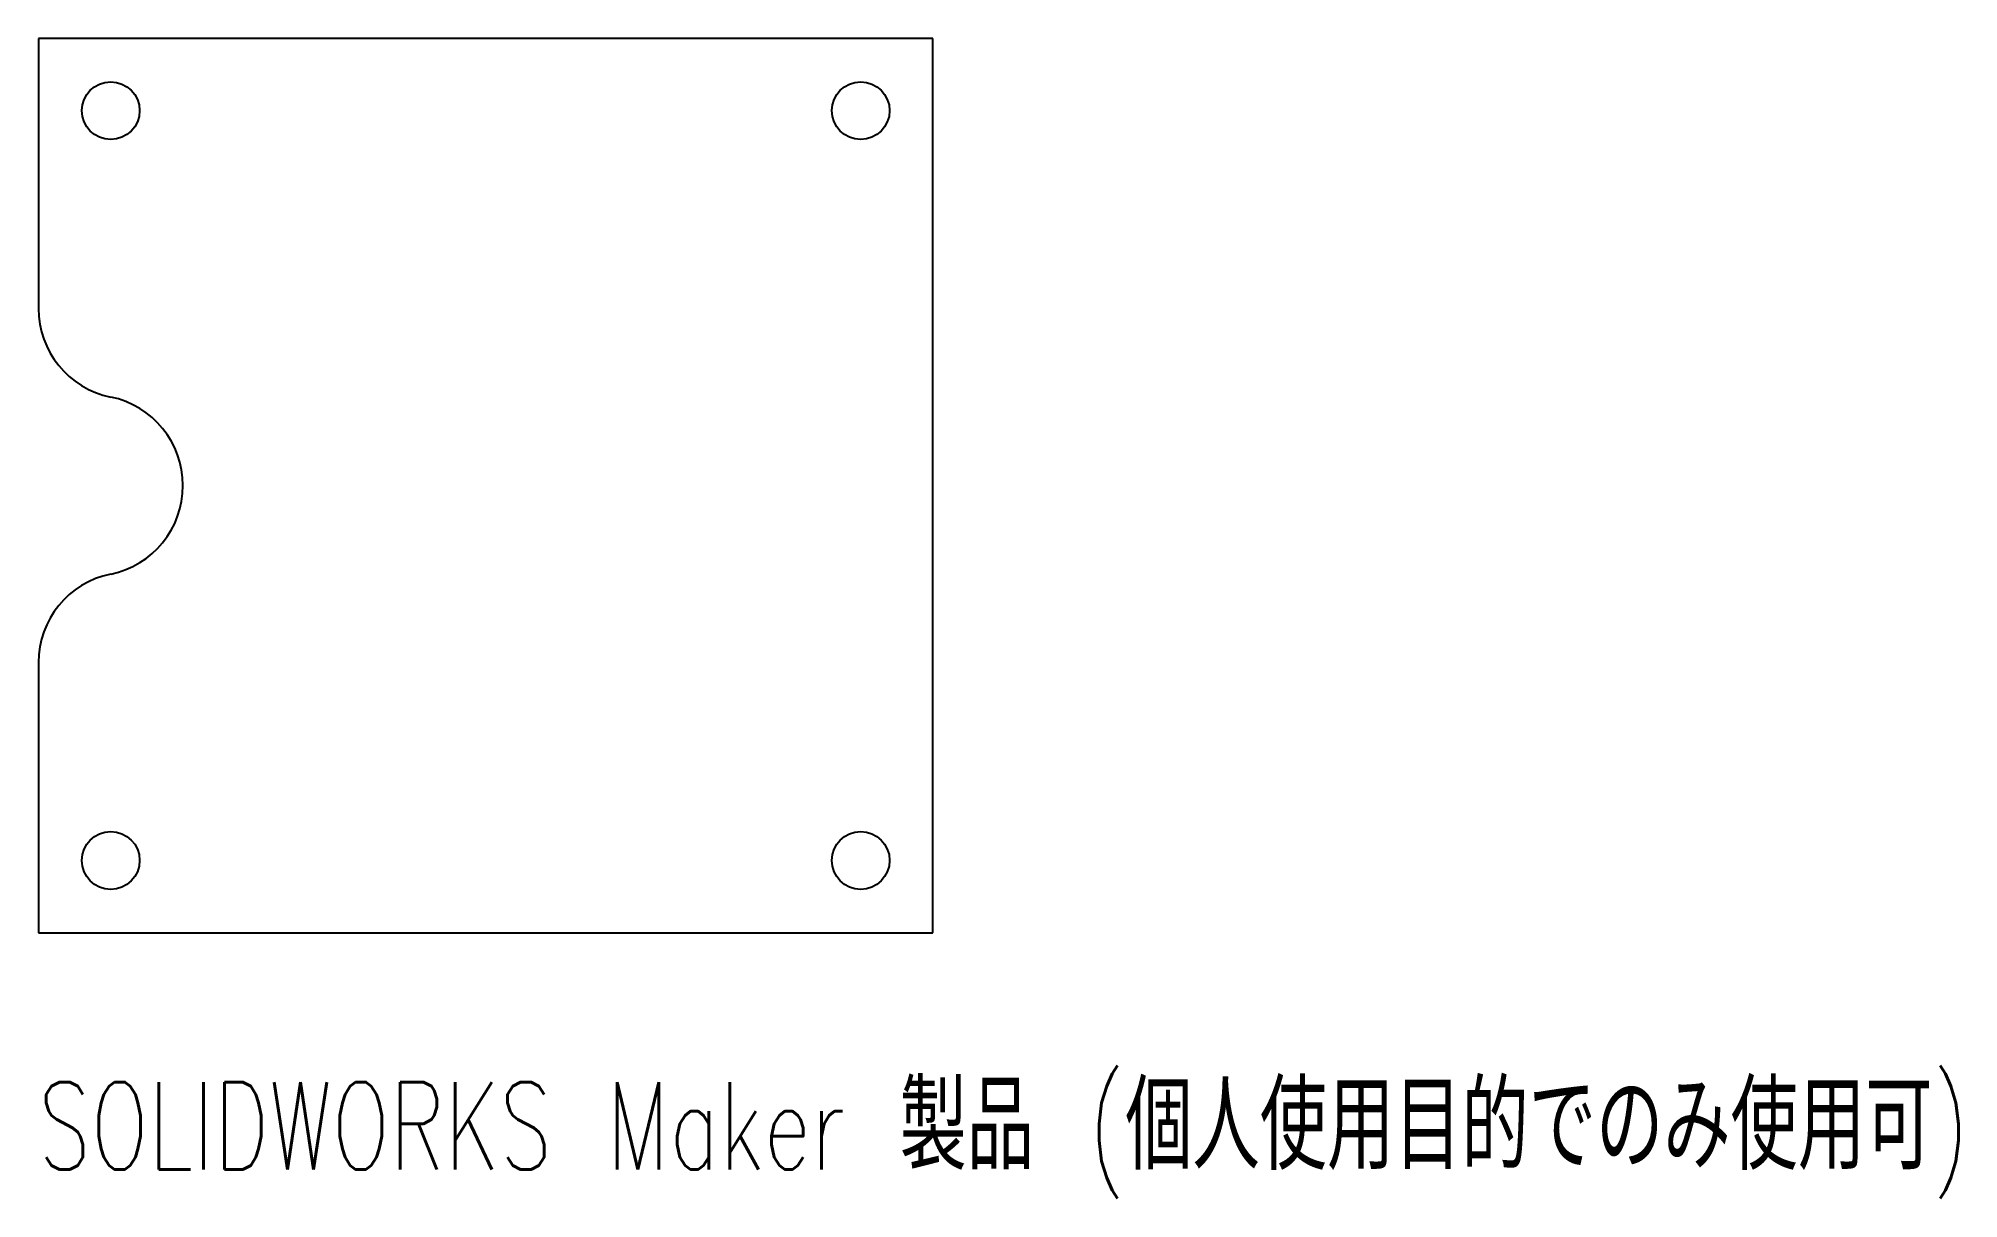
# Model space of a CAD drawing. Header units: millimetres. Extents: x -50 to 57, y -15 to 50.
import ezdxf

# ---------------------------------------------------------------- set-up
doc = ezdxf.new("R2010")
doc.units = ezdxf.units.MM
doc.styles.add('SLDTEXTSTYLE0', font='TXT', dxfattribs={"width": 0.7, "bigfont": 'bigfont'})

msp = doc.modelspace()

# ---------------------------------------------------------------- linework, layer by layer
at = {"color": 7, "linetype": 'Continuous', "lineweight": 25}
for p, q in [((0, 49.5), (-49.5, 49.5)), ((-49.5, 49.5), (-49.5, 34.55)), ((0, 0), (0, 49.5)), ((-49.5, 14.95), (-49.5, 0)), ((-49.5, 0), (0, 0))]:
    msp.add_line(p, q, dxfattribs=at)
for centre in [(-45.5, 45.5), (-4, 45.5), (-45.5, 4), (-4, 4)]:
    msp.add_circle(centre, 1.6, dxfattribs=at)
for centre, start, end in [((-44.5, 34.55), 180, 258.463), ((-46.5, 24.75), 281.537, 78.463), ((-44.5, 14.95), 101.537, 180)]:
    msp.add_arc(centre, 5, start, end, dxfattribs=at)

# ---------------------------------------------------------------- texts
at = {"color": 7, "linetype": 'Continuous', "insert": (-49.5, -8.27), "char_height": 4.8336, "attachment_point": 1, "style": 'SLDTEXTSTYLE0'}
msp.add_mtext('SOLIDWORKS Maker 製品 (個人使用目的でのみ使用可)', dxfattribs=at)

doc.saveas('drawing.dxf')
